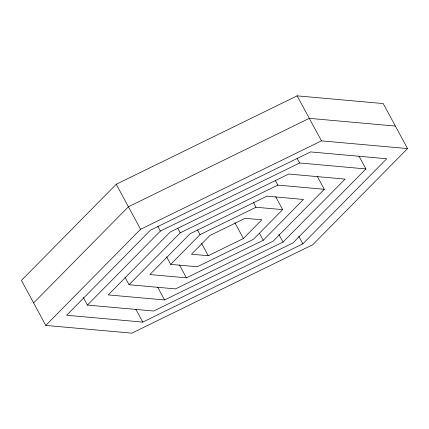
<?xml version="1.0" encoding="UTF-8"?>
<svg xmlns="http://www.w3.org/2000/svg" width="429" height="429" viewBox="0 0 429 429"><rect width="100%" height="100%" fill="white"/><g stroke="black" fill="none" stroke-linecap="round" stroke-linejoin="round"><path stroke-width="0.64" d="M116.238 184.266L21.45 280.421L45.785 325.429L131.88 333.156L312.762 244.734L407.55 148.579L383.215 103.571L297.12 95.844L116.238 184.266L140.578 229.279L45.785 325.429M33.618 302.928L128.41 206.773L309.288 118.345L395.382 126.072M83.312 297.479L87.419 305.078L160.392 231.059L299.64 162.982L365.921 168.929L358.966 156.07M124.941 277.129L129.049 284.727L180.207 232.834L277.826 185.113L324.286 189.286L317.337 176.421M166.57 256.778L170.678 264.377L200.021 234.615L256.011 207.245L282.657 209.636L275.702 196.777M243.409 238.508L261.84 219.809L245.104 218.307L209.926 235.505L191.495 254.199L208.237 255.705L243.409 238.508L234.877 222.726M282.657 209.636L253.319 239.398L197.329 266.768L170.678 264.377M263.224 240.288L303.475 199.458L266.918 196.176L190.111 233.725L149.866 274.555L186.422 277.831L263.224 240.288L259.432 233.274M324.286 189.286L273.134 241.178L175.515 288.899L129.049 284.727M283.038 242.063L345.104 179.107L288.733 174.051L170.297 231.944L108.231 294.905L164.602 299.962L283.038 242.063L278.93 234.465M365.921 168.929L292.948 242.953L153.695 311.03L87.419 305.078M302.853 243.844L386.733 158.757L310.548 151.92L150.482 230.169L66.602 315.256L142.787 322.093L302.853 243.844L298.745 236.245M140.578 229.279L321.46 140.851L407.55 148.579M297.12 95.844L321.46 140.851M297.115 158.306L299.64 162.982M275.295 180.437L277.826 185.113M253.48 202.568L256.011 207.245M197.49 229.939L200.021 234.615M201.598 243.425L208.237 255.705M177.676 228.158L180.207 232.834M179.467 264.972L186.422 277.831M157.861 226.378L160.392 231.059M157.652 287.103L164.602 299.962M135.832 309.234L142.787 322.093"/></g></svg>
